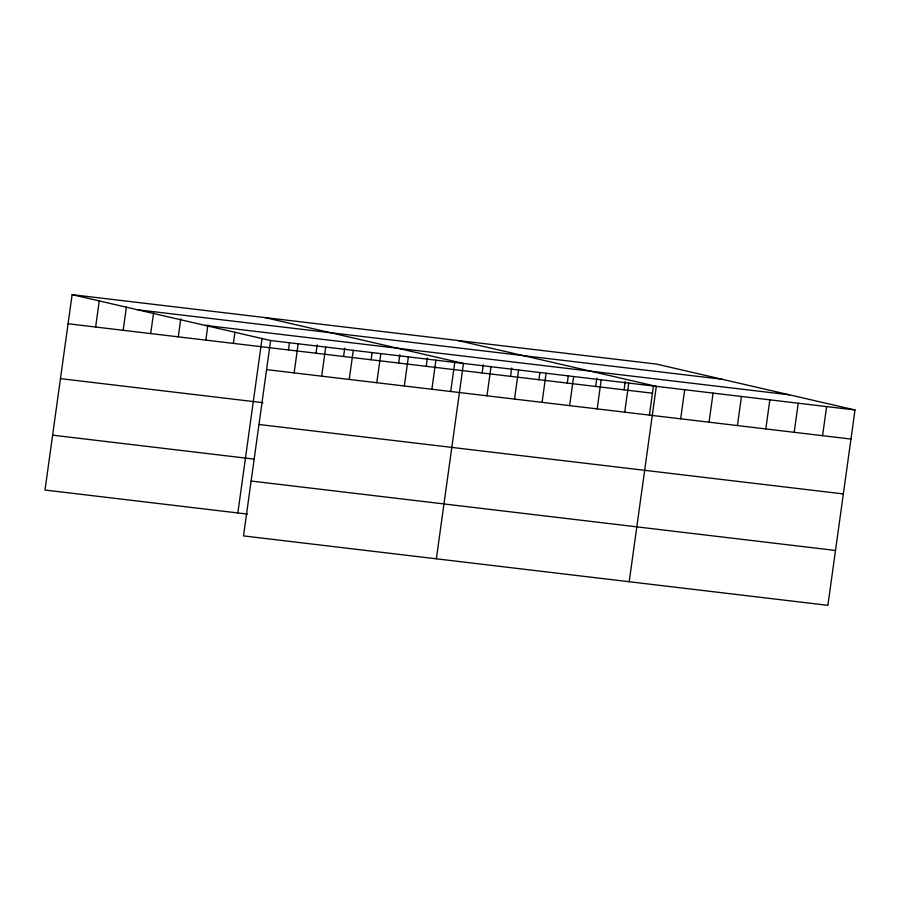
<?xml version="1.0" encoding="UTF-8"?>
<svg xmlns="http://www.w3.org/2000/svg" width="900" height="900" viewBox="0 0 900 900"><rect width="100%" height="100%" fill="white"/><g stroke="black" fill="none" stroke-linecap="round" stroke-linejoin="round"><path stroke-width="1.35" d="M72.112 294.66L270.619 340.526L243.506 535.905L827.887 605.34L855 409.961L656.494 364.095L72.112 294.66L45 490.039L247.489 514.102M95.625 327.026L99.281 300.701M123.176 330.3L126.439 306.754M150.716 333.574L153.607 312.795M178.268 336.848L180.765 318.836M205.819 340.121L207.934 324.889M233.37 343.395L234.911 332.314M237.847 512.955L262.069 338.355M288.473 349.942L289.429 343.012M294.131 372.892L298.17 343.8M316.012 353.216L317.171 344.902M321.683 376.166L325.721 347.074M343.564 356.49L344.723 348.176M349.234 379.44L353.272 350.348M371.115 359.764L372.082 352.834M376.785 382.714L380.824 353.621M398.666 363.037L399.814 354.724M404.325 385.988L408.364 356.895M426.218 366.311L427.365 357.998M431.876 389.261L435.915 360.157M450.72 391.534L454.725 362.655M436.354 558.81L463.466 363.431L264.96 317.576M482.152 372.96L483.3 364.646M486.979 395.809L491.017 366.705M510.536 376.335L511.684 368.021M514.53 399.082L518.569 369.979M538.92 379.699L539.876 372.78M542.081 402.356L546.109 373.252M567.304 383.074L568.26 376.144M569.621 405.63L573.66 376.526M595.688 386.449L596.835 378.135M597.173 408.892L601.211 379.8M624.071 389.824L625.219 381.51M624.724 412.166L628.762 383.074M649.406 415.147L653.411 386.269M629.201 581.726L656.314 386.348L457.796 340.493M680.659 418.815L684.697 389.723M709.043 422.19L713.081 393.098M737.426 425.565L741.465 396.473M765.81 428.94L769.849 399.836M794.194 432.304L798.232 403.211M822.577 435.679L826.616 406.586M137.621 309.791L722.002 379.238M205.11 325.384L789.491 394.83M270.619 340.526L855 409.961M68.074 323.752L652.455 393.199M266.58 369.619L850.961 439.054M60.458 378.63L262.946 402.694M258.975 424.485L843.345 493.931M52.616 435.161L253.721 459.067M251.123 481.027L835.504 550.462"/></g></svg>
